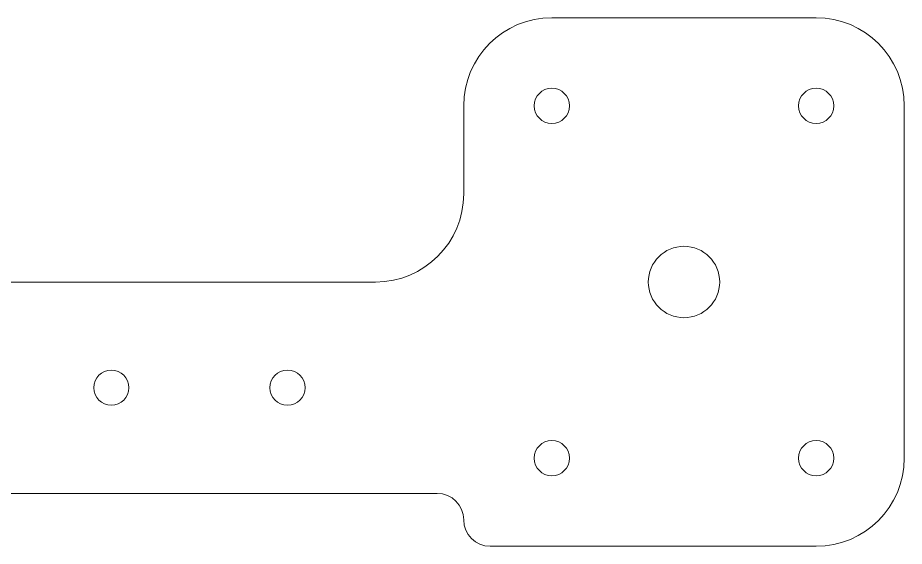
# Model space of a CAD drawing. Header units: millimetres. Extents: x -143 to 157, y 0 to 129.
# Drawn here: x 56.3 to 156.9, y 0 to 60 of the extents above; entities that cross this region are included whole.
import ezdxf

# ---------------------------------------------------------------- set-up
doc = ezdxf.new("R2010")
doc.units = ezdxf.units.MM

msp = doc.modelspace()

# ---------------------------------------------------------------- linework, layer by layer
at = {"color": 7, "linetype": 'Continuous', "lineweight": 15}
for p, q in [((146.91, 60), (116.91, 60)), ((106.91, 50), (106.91, 40)), ((156.91, 10), (156.91, 50)), ((96.91, 30), (-83.09, 30)), ((-90.09, 6), (103.91, 6)), ((109.91, 0), (146.91, 0))]:
    msp.add_line(p, q, dxfattribs=at)
for centre, radius in [((116.91, 50), 2), ((146.91, 50), 2), ((131.91, 30), 4.05), ((66.91, 18), 2), ((86.91, 18), 2), ((116.91, 10), 2), ((146.91, 10), 2)]:
    msp.add_circle(centre, radius, dxfattribs=at)
for centre, radius, start, end in [((116.91, 50), 10, 90, 180), ((146.91, 50), 10, 0, 90), ((96.91, 40), 10, 270, 0), ((146.91, 10), 10, 270, 0), ((103.91, 3), 3, 0, 90), ((109.91, 3), 3, 180, 270)]:
    msp.add_arc(centre, radius, start, end, dxfattribs=at)

doc.saveas('drawing.dxf')
